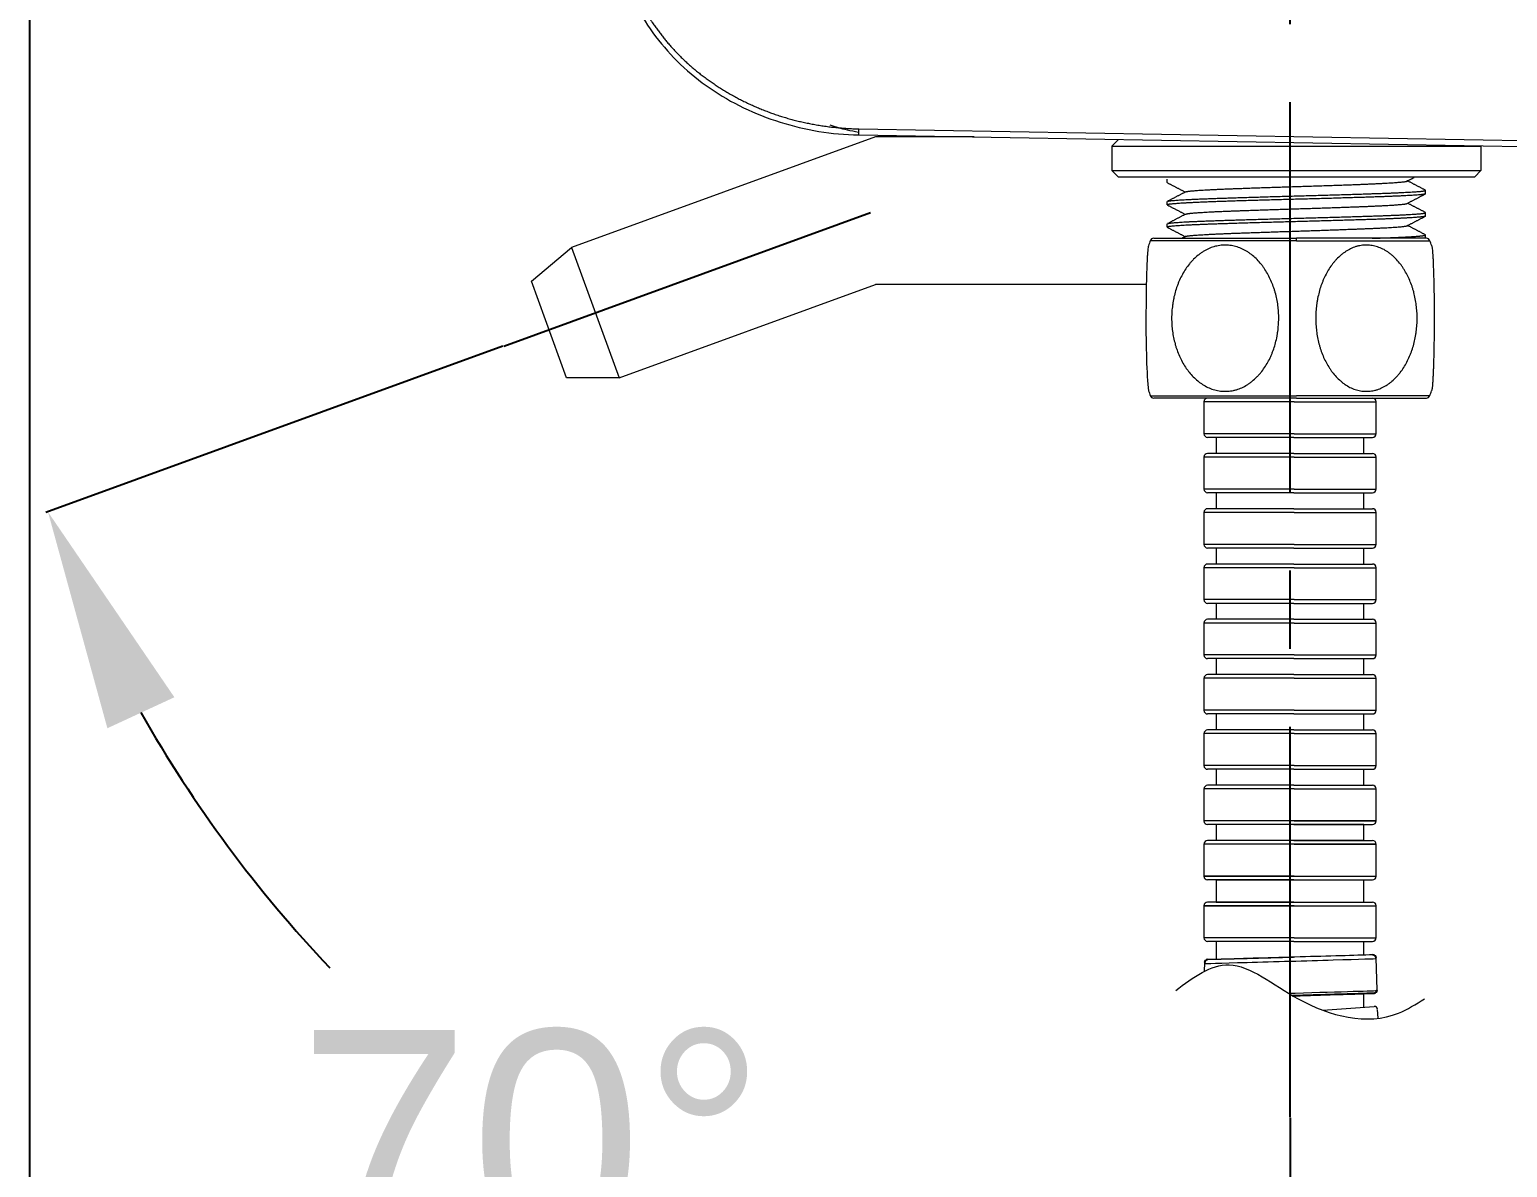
# Model space of a CAD drawing. Header units: millimetres. Extents: x 17284 to 19660, y -6011 to -2651.
# Drawn here: x 19037.4 to 19157.6, y -5006 to -4913.5 of the extents above; entities that cross this region are included whole.
import ezdxf

# ---------------------------------------------------------------- set-up
doc = ezdxf.new("R2010")
doc.units = ezdxf.units.MM
doc.linetypes.add('CENTERX2', pattern=[101.6, 63.5, -12.7, 12.7, -12.7])
doc.layers.add('CENTER', color=1, linetype='CENTERX2')
doc.layers.add('DIM', color=3, linetype='Continuous', lineweight=13)
doc.styles.get("Standard").update_dxf_attribs({"font": 'arial.ttf'})
doc.dimstyles.get("Standard").update_dxf_attribs({"dimtxt": 0.18, "dimasz": 0.18, "dimexe": 0.18, "dimexo": 0.0625, "dimgap": 0.09, "dimtad": 0, "dimtih": 1, "dimtoh": 1, "dimdec": 1, "dimdsep": 46, "dimtxsty": 'Standard', "dimcen": 0.09, "dimadec": 0, "dimazin": 0, "dimtfac": 1, "dimtdec": 1, "dimtofl": 0, "dimtmove": 0, "dimatfit": 3, "dimfxl": 1, "dimtolj": 1, "dimtzin": 0, "dimarcsym": 0})

# ---------------------------------------------------------------- blocks, each defined once
blk = doc.blocks.new('*U56')
at = {"layer": 'CENTER', "color": 0, "ltscale": 0.5, "transparency": 16777216}
blk.add_line((-18.85, -6.86), (14.69, 5.35), dxfattribs=at)
blk = doc.blocks.new('*D65')
at = {"layer": 'Defpoints', "color": 0, "transparency": 16777216}
for p in [(19139.88, -4897.3), (19109.47, -4927), (19075.93, -4939.21), (19061.69, -4989.7), (19139.88, -5001.93)]:
    blk.add_point(p, dxfattribs=at)
at = {"layer": 'DIM', "color": 0, "lineweight": -2, "transparency": 16777216}
for p, q in [((19075.87, -4939.23), (19038.7, -4952.76)), ((19139.88, -5002), (19139.88, -5023.6))]:
    blk.add_line(p, q, dxfattribs=at)
for start, end in [(209.6057, 223.4041), (248.6853, 260.3943)]:
    blk.add_arc((19139.88, -4915.93), 107.49, start, end, dxfattribs=at)
at = {"layer": 'DIM', "color": 0, "transparency": 16777216}
for points in [[(19043.7, -4970.3), (19049.15, -4967.78), (19038.87, -4952.7)], [(19122.2, -5018.93), (19121.69, -5024.91), (19139.88, -5023.42)]]:
    blk.add_solid(points, dxfattribs=at)
at = {"layer": 'DIM', "color": 0, "transparency": 16777216, "insert": (19078.23, -5003.98), "char_height": 18, "attachment_point": 5}
blk.add_mtext('\\A1;70°', dxfattribs=at)
blk = doc.blocks.new('*D67')
at = {"layer": 'Defpoints', "color": 0, "transparency": 16777216}
for p in [(19037.37, -4909.79), (19201.38, -4944.73), (19201.38, -5140.21)]:
    blk.add_point(p, dxfattribs=at)
at = {"layer": 'DIM', "color": 0, "lineweight": -2, "transparency": 16777216}
for p, q in [((19037.37, -4909.85), (19037.37, -5140.39)), ((19201.38, -4944.79), (19201.38, -5140.39)), ((19055.37, -5140.21), (19095.38, -5140.21)), ((19183.38, -5140.21), (19143.38, -5140.21))]:
    blk.add_line(p, q, dxfattribs=at)
at = {"layer": 'DIM', "color": 0, "transparency": 16777216}
for points in [[(19055.37, -5137.21), (19055.37, -5143.21), (19037.37, -5140.21)], [(19183.38, -5137.21), (19183.38, -5143.21), (19201.38, -5140.21)]]:
    blk.add_solid(points, dxfattribs=at)
at = {"layer": 'DIM', "color": 3, "transparency": 16777216, "insert": (19119.38, -5140.21), "char_height": 18, "attachment_point": 5}
blk.add_mtext('\\A1;164', dxfattribs=at)

msp = doc.modelspace()

# ---------------------------------------------------------------- linework, layer by layer
at = {"linetype": 'Continuous', "lineweight": 13, "extrusion": (-1, -2.22045e-16, 0)}
msp.add_line((19104.8, -4921.54), (19201.38, -4923.22), dxfattribs=at)
at = {"linetype": 'Continuous', "lineweight": 18, "extrusion": (-1, -2.22045e-16, 0)}
for p, q in [((19106.18, -4922.2), (19081.45, -4931.2)), ((19104.8, -4922.03), (19201.38, -4923.72)), ((19114.2, -4922.2), (19106.18, -4922.2)), ((19109.28, -4922.11), (19109.28, -4922.2)), ((19125.94, -4922.4), (19125.4, -4922.94)), ((19125.4, -4922.94), (19125.4, -4924.94)), ((19125.4, -4922.94), (19155.4, -4922.94)), ((19155.38, -4922.92), (19155.4, -4922.94)), ((19155.4, -4922.94), (19155.4, -4924.94)), ((19125.4, -4924.94), (19125.9, -4925.44)), ((19125.4, -4924.94), (19155.4, -4924.94)), ((19155.4, -4924.94), (19154.9, -4925.44)), ((19125.9, -4925.44), (19154.9, -4925.44)), ((19129.9, -4925.91), (19129.9, -4925.63)), ((19150.9, -4926.82), (19150.9, -4926.54)), ((19129.9, -4927.73), (19129.9, -4927.45)), ((19150.9, -4928.63), (19150.9, -4928.36)), ((19129.9, -4929.54), (19129.9, -4929.26)), ((19150.9, -4930.45), (19150.9, -4930.17)), ((19078.19, -4933.94), (19081.45, -4931.2)), ((19081.45, -4931.2), (19085.31, -4941.8)), ((19081.05, -4941.8), (19078.19, -4933.94)), ((19085.31, -4941.8), (19106.18, -4934.2)), ((19128.19, -4934.2), (19106.18, -4934.2)), ((19085.31, -4941.8), (19081.05, -4941.8))]:
    msp.add_line(p, q, dxfattribs=at)
at = {"linetype": 'Continuous', "lineweight": 13}
for p, q in [((19140.41, -4930.64), (19128.51, -4930.64)), ((19140.41, -4930.64), (19151.25, -4930.64)), ((19128.51, -4943.25), (19140.41, -4943.25)), ((19151.25, -4943.25), (19140.41, -4943.25)), ((19140.21, -4943.74), (19132.88, -4943.74)), ((19140.21, -4943.74), (19146.88, -4943.74)), ((19140.21, -4946.34), (19132.88, -4946.34)), ((19140.21, -4946.34), (19146.88, -4946.34)), ((19140.21, -4948.24), (19132.88, -4948.24)), ((19140.21, -4948.24), (19146.88, -4948.24)), ((19140.21, -4950.84), (19132.88, -4950.84)), ((19140.21, -4950.84), (19146.88, -4950.84)), ((19140.21, -4952.74), (19132.88, -4952.74)), ((19140.21, -4952.74), (19146.88, -4952.74)), ((19140.21, -4955.34), (19132.88, -4955.34)), ((19140.21, -4955.34), (19146.88, -4955.34)), ((19140.21, -4957.24), (19132.88, -4957.24)), ((19140.21, -4957.24), (19146.88, -4957.24)), ((19140.21, -4959.84), (19132.88, -4959.84)), ((19140.21, -4959.84), (19146.88, -4959.84)), ((19140.21, -4961.74), (19132.88, -4961.74)), ((19140.21, -4961.74), (19146.88, -4961.74)), ((19140.21, -4964.34), (19132.88, -4964.34)), ((19140.21, -4964.34), (19146.88, -4964.34)), ((19140.21, -4966.24), (19132.88, -4966.24)), ((19140.21, -4966.24), (19146.88, -4966.24)), ((19140.21, -4968.84), (19132.88, -4968.84)), ((19140.21, -4968.84), (19146.88, -4968.84)), ((19140.21, -4970.74), (19132.88, -4970.74)), ((19140.21, -4970.74), (19146.88, -4970.74)), ((19140.21, -4973.34), (19132.88, -4973.34)), ((19140.21, -4973.34), (19146.88, -4973.34)), ((19140.21, -4975.24), (19132.88, -4975.24)), ((19140.21, -4975.24), (19146.88, -4975.24)), ((19146.88, -4977.84), (19132.88, -4977.84)), ((19140.21, -4977.84), (19146.88, -4977.84)), ((19146.88, -4979.74), (19132.88, -4979.74)), ((19140.21, -4979.74), (19146.88, -4979.74)), ((19132.88, -4982.34), (19146.88, -4982.34)), ((19140.21, -4982.34), (19132.88, -4982.34)), ((19132.88, -4984.74), (19146.88, -4984.74)), ((19140.21, -4984.74), (19132.88, -4984.74)), ((19140.21, -4987.34), (19132.88, -4987.34)), ((19140.21, -4987.34), (19146.88, -4987.34))]:
    msp.add_line(p, q, dxfattribs=at)
at = {"linetype": 'Continuous', "lineweight": 18}
for p, q in [((19128.79, -4930.44), (19140.4, -4930.44)), ((19150.97, -4930.44), (19140.4, -4930.44)), ((19140.4, -4943.44), (19128.79, -4943.44)), ((19132.88, -4943.74), (19132.88, -4946.34)), ((19140.4, -4943.44), (19150.97, -4943.44)), ((19146.88, -4946.34), (19146.88, -4943.74)), ((19140.2, -4946.64), (19133.18, -4946.64)), ((19133.88, -4946.64), (19133.88, -4947.94)), ((19140.2, -4946.64), (19146.58, -4946.64)), ((19145.88, -4947.94), (19145.88, -4946.64)), ((19140.2, -4947.94), (19133.18, -4947.94)), ((19140.2, -4947.94), (19146.58, -4947.94)), ((19132.88, -4948.24), (19132.88, -4950.84)), ((19146.88, -4950.84), (19146.88, -4948.24)), ((19140.2, -4951.14), (19133.18, -4951.14)), ((19133.88, -4951.14), (19133.88, -4952.44)), ((19140.2, -4951.14), (19146.58, -4951.14)), ((19145.88, -4952.44), (19145.88, -4951.14)), ((19132.88, -4952.74), (19132.88, -4955.34)), ((19140.2, -4952.44), (19133.18, -4952.44)), ((19140.2, -4952.44), (19146.58, -4952.44)), ((19146.88, -4955.34), (19146.88, -4952.74)), ((19140.2, -4955.64), (19133.18, -4955.64)), ((19133.88, -4955.64), (19133.88, -4956.94)), ((19140.2, -4955.64), (19146.58, -4955.64)), ((19145.88, -4956.94), (19145.88, -4955.64)), ((19132.88, -4957.24), (19132.88, -4959.84)), ((19140.2, -4956.94), (19133.18, -4956.94)), ((19140.2, -4956.94), (19146.58, -4956.94)), ((19146.88, -4959.84), (19146.88, -4957.24)), ((19140.2, -4960.14), (19133.18, -4960.14)), ((19133.88, -4960.14), (19133.88, -4961.44)), ((19140.2, -4960.14), (19146.58, -4960.14)), ((19145.88, -4961.44), (19145.88, -4960.14)), ((19132.88, -4961.74), (19132.88, -4964.34)), ((19140.2, -4961.44), (19133.18, -4961.44)), ((19140.2, -4961.44), (19146.58, -4961.44)), ((19146.88, -4964.34), (19146.88, -4961.74)), ((19140.2, -4964.64), (19133.18, -4964.64)), ((19133.88, -4964.64), (19133.88, -4965.94)), ((19140.2, -4964.64), (19146.58, -4964.64)), ((19145.88, -4965.94), (19145.88, -4964.64)), ((19140.2, -4965.94), (19133.18, -4965.94)), ((19140.2, -4965.94), (19146.58, -4965.94)), ((19132.88, -4966.24), (19132.88, -4968.84)), ((19146.88, -4968.84), (19146.88, -4966.24)), ((19140.2, -4969.14), (19133.18, -4969.14)), ((19133.88, -4969.14), (19133.88, -4970.44)), ((19140.2, -4969.14), (19146.58, -4969.14)), ((19145.88, -4970.44), (19145.88, -4969.14)), ((19132.88, -4970.74), (19132.88, -4973.34)), ((19140.2, -4970.44), (19133.18, -4970.44)), ((19140.2, -4970.44), (19146.58, -4970.44)), ((19146.88, -4973.34), (19146.88, -4970.74)), ((19140.2, -4973.64), (19133.18, -4973.64)), ((19133.88, -4973.64), (19133.88, -4974.94)), ((19140.2, -4973.64), (19146.58, -4973.64)), ((19145.88, -4974.94), (19145.88, -4973.64)), ((19132.88, -4975.24), (19132.88, -4977.84)), ((19140.2, -4974.94), (19133.18, -4974.94)), ((19140.2, -4974.94), (19146.58, -4974.94)), ((19146.88, -4977.84), (19146.88, -4975.24)), ((19145.88, -4978.14), (19133.18, -4978.14)), ((19133.88, -4978.14), (19133.88, -4979.44)), ((19140.2, -4978.14), (19146.58, -4978.14)), ((19145.88, -4979.44), (19145.88, -4978.14)), ((19145.88, -4979.44), (19133.18, -4979.44)), ((19140.2, -4979.44), (19146.58, -4979.44)), ((19132.88, -4979.74), (19132.88, -4982.34)), ((19146.88, -4982.34), (19146.88, -4979.74)), ((19140.2, -4982.64), (19133.18, -4982.64)), ((19133.88, -4982.64), (19133.88, -4984.44)), ((19133.88, -4982.64), (19146.58, -4982.64)), ((19145.88, -4984.44), (19145.88, -4982.64)), ((19132.88, -4984.74), (19132.88, -4987.34)), ((19140.2, -4984.44), (19133.18, -4984.44)), ((19133.88, -4984.44), (19146.58, -4984.44)), ((19146.88, -4987.34), (19146.88, -4984.74)), ((19140.2, -4987.64), (19133.18, -4987.64)), ((19133.88, -4987.64), (19133.88, -4989.11)), ((19140.2, -4987.64), (19146.58, -4987.64)), ((19145.88, -4988.76), (19145.88, -4987.64)), ((19146.96, -4991.59), (19146.88, -4989)), ((19132.92, -4989.36), (19132.91, -4990.09)), ((19145.88, -4992.99), (19145.88, -4991.88)), ((19142.55, -4993.24), (19146.73, -4992.93)), ((19147.04, -4993.9), (19147, -4993.17))]:
    msp.add_line(p, q, dxfattribs=at)
for centre, radius, start, end in [((19145.59, -4936.94), 18.2, 159.7396, 161.156), ((19128.79, -4930.74), 0.3, 90, 159.7396), ((19150.97, -4930.74), 0.3, 20.2604, 90), ((19134.18, -4936.94), 18.2, 18.8269, 20.2604), ((19145.59, -4936.94), 18.2, 198.9583, 200.2604), ((19128.79, -4943.14), 0.3, 200.2604, 270), ((19150.97, -4943.14), 0.3, 270, 339.7396), ((19134.18, -4936.94), 18.2, 339.7396, 341.0296), ((19133.18, -4943.74), 0.3, 90, 180), ((19146.58, -4943.74), 0.3, 0, 90), ((19133.18, -4946.34), 0.3, 180, 270), ((19146.58, -4946.34), 0.3, 270, 0), ((19133.18, -4948.24), 0.3, 90, 180), ((19146.58, -4948.24), 0.3, 0, 90), ((19133.18, -4950.84), 0.3, 180, 270), ((19146.58, -4950.84), 0.3, 270, 0), ((19133.18, -4952.74), 0.3, 90, 180), ((19146.58, -4952.74), 0.3, 0, 90), ((19133.18, -4955.34), 0.3, 180, 270), ((19146.58, -4955.34), 0.3, 270, 0), ((19133.18, -4957.24), 0.3, 90, 180), ((19146.58, -4957.24), 0.3, 0, 90), ((19133.18, -4959.84), 0.3, 180, 270), ((19146.58, -4959.84), 0.3, 270, 0), ((19133.18, -4961.74), 0.3, 90, 180), ((19146.58, -4961.74), 0.3, 0, 90), ((19133.18, -4964.34), 0.3, 180, 270), ((19146.58, -4964.34), 0.3, 270, 0), ((19133.18, -4966.24), 0.3, 90, 180), ((19146.58, -4966.24), 0.3, 0, 90), ((19133.18, -4968.84), 0.3, 180, 270), ((19146.58, -4968.84), 0.3, 270, 0), ((19133.18, -4970.74), 0.3, 90, 180), ((19146.58, -4970.74), 0.3, 0, 90), ((19133.18, -4973.34), 0.3, 180, 270), ((19146.58, -4973.34), 0.3, 270, 0), ((19133.18, -4975.24), 0.3, 90, 180), ((19146.58, -4975.24), 0.3, 0, 90), ((19133.18, -4977.84), 0.3, 180, 270), ((19146.58, -4977.84), 0.3, 270, 0), ((19133.18, -4979.74), 0.3, 90, 180), ((19146.58, -4979.74), 0.3, 0, 90), ((19133.18, -4982.34), 0.3, 180, 270), ((19146.58, -4982.34), 0.3, 270, 0), ((19133.18, -4984.74), 0.3, 90, 180), ((19146.58, -4984.74), 0.3, 0, 90), ((19133.18, -4987.34), 0.3, 180, 270), ((19146.58, -4987.34), 0.3, 270, 0), ((19146.75, -4993.18), 0.25, 3.3115, 94.2791)]:
    msp.add_arc(centre, radius, start, end, dxfattribs=at)
at = {"linetype": 'Continuous'}
for centre, radius, start, end in [((19146.61, -4989.01), 0.271, 3.4529, 87.368), ((19133.17, -4989.37), 0.25, 90.4454, 178.7571), ((19146.71, -4991.6), 0.25, 271.9337, 1.6514)]:
    msp.add_arc(centre, radius, start, end, dxfattribs=at)
at = {"linetype": 'Continuous', "lineweight": 13}
msp.add_ellipse((19140.4, -4930.74), major_axis=(0, -0.3), ratio=0.046898, start_param=1.924408, end_param=3.141593, dxfattribs=at)
at = {"linetype": 'Continuous', "lineweight": 18}
for centre, major_axis, ratio, start_param, end_param in [((19139.89, -4989.24), (7, 0.2), 0.001353, 3.141589, 6.283185), ((19139.88, -4988.94), (8.67, 0.25), 0.001045, 0.679481, 2.274047), ((19139.96, -4991.84), (7, 0.2), 0.001353, 4.683082, 4.759285), ((19139.96, -4991.84), (7, 0.2), 0.001353, 4.759285, 6.283182)]:
    msp.add_ellipse(centre, major_axis=major_axis, ratio=ratio, start_param=start_param, end_param=end_param, dxfattribs=at)
for points, degree, knots in [([(19085.56, -4908.79), (19085.85, -4909.72), (19086.23, -4910.63), (19087.14, -4912.38), (19087.68, -4913.22), (19088.89, -4914.82), (19089.57, -4915.58), (19091.05, -4917), (19091.86, -4917.65), (19093.57, -4918.83), (19094.49, -4919.36), (19096.4, -4920.28), (19097.39, -4920.67), (19099.44, -4921.32), (19101.54, -4921.82), (19103.71, -4922.02), (19104.8, -4922.03)], 3, [0, 0, 0, 0, 0.125, 0.125, 0.25, 0.25, 0.375, 0.375, 0.5, 0.5, 0.625, 0.625, 0.75, 0.75, 0.875, 1, 1, 1, 1]), ([(19085.97, -4908.66), (19086.34, -4909.88), (19086.94, -4911.07), (19087.25, -4911.67), (19087.99, -4912.87), (19088.42, -4913.45), (19089.3, -4914.66), (19090.34, -4915.69), (19091.39, -4916.73), (19092.65, -4917.62), (19093.93, -4918.52), (19095.36, -4919.25), (19096.81, -4919.97), (19098.34, -4920.47), (19101.41, -4921.46), (19104.8, -4921.54)], 2, [0, 0, 0, 0.125, 0.125, 0.1875, 0.25, 0.25, 0.375, 0.375, 0.5, 0.5, 0.625, 0.625, 0.75, 0.75, 1, 1, 1]), ([(19102.45, -4921.22), (19102.9, -4921.37), (19103.37, -4921.5), (19104.16, -4921.68), (19104.47, -4921.75), (19104.78, -4921.8)], 3, [0, 0, 0, 0, 0.618448, 0.618448, 1, 1, 1, 1]), ([(19128.37, -4931.03), (19128.37, -4931.04), (19128.36, -4931.05), (19128.36, -4931.08), (19128.35, -4931.08), (19128.35, -4931.1), (19128.35, -4931.12), (19128.34, -4931.17), (19128.33, -4931.23), (19128.31, -4931.36), (19128.31, -4931.44), (19128.3, -4931.55), (19128.3, -4931.57), (19128.29, -4931.62), (19128.29, -4931.69), (19128.28, -4931.76), (19128.27, -4931.92), (19128.26, -4932.03), (19128.26, -4932.21), (19128.25, -4932.27), (19128.25, -4932.36), (19128.25, -4932.39), (19128.24, -4932.46), (19128.24, -4932.49), (19128.23, -4932.66), (19128.23, -4932.79), (19128.22, -4933.08), (19128.21, -4933.22), (19128.21, -4933.53), (19128.2, -4933.68), (19128.2, -4933.92), (19128.19, -4934), (19128.19, -4934.17), (19128.19, -4934.25), (19128.18, -4934.5), (19128.18, -4934.66), (19128.18, -4935), (19128.17, -4935.17), (19128.17, -4935.43), (19128.17, -4935.52), (19128.17, -4935.7), (19128.17, -4935.79), (19128.17, -4936.05), (19128.16, -4936.41), (19128.16, -4936.76), (19128.16, -4936.94), (19128.16, -4939.19), (19128.21, -4941.52), (19128.37, -4942.86)], 3, [0.5335373, 0.5335373, 0.5335373, 0.5335373, 0.546875, 0.546875, 0.5546875, 0.5546875, 0.5625, 0.5625, 0.59375, 0.59375, 0.625, 0.625, 0.6328125, 0.6328125, 0.640625, 0.65625, 0.65625, 0.6875, 0.6875, 0.703125, 0.703125, 0.7109375, 0.7109375, 0.71875, 0.71875, 0.75, 0.75, 0.78125, 0.78125, 0.8125, 0.8125, 0.828125, 0.828125, 0.84375, 0.84375, 0.875, 0.875, 0.90625, 0.90625, 0.921875, 0.921875, 0.9375, 0.9375, 0.96875, 1, 1, 1, 1.3911094, 1.3911094, 1.3911094, 1.3911094]), ([(19138.96, -4936.96), (19138.96, -4936.78), (19138.95, -4936.43), (19138.9, -4935.9), (19138.84, -4935.55), (19138.77, -4935.21), (19138.73, -4935.04), (19138.67, -4934.82), (19138.66, -4934.78), (19138.63, -4934.7), (19138.62, -4934.65), (19138.58, -4934.53), (19138.55, -4934.44), (19138.46, -4934.2), (19138.4, -4934.04), (19138.26, -4933.72), (19138.18, -4933.57), (19138.02, -4933.27), (19137.93, -4933.12), (19137.79, -4932.9), (19137.74, -4932.83), (19137.67, -4932.73), (19137.64, -4932.7), (19137.59, -4932.63), (19137.56, -4932.59), (19137.43, -4932.43), (19137.32, -4932.3), (19137.09, -4932.06), (19136.97, -4931.95), (19136.77, -4931.79), (19136.71, -4931.74), (19136.61, -4931.67), (19136.58, -4931.65), (19136.51, -4931.6), (19136.47, -4931.58), (19136.3, -4931.46), (19136.16, -4931.39), (19135.87, -4931.25), (19135.72, -4931.19), (19135.49, -4931.12), (19135.42, -4931.1), (19135.26, -4931.06), (19135.19, -4931.05), (19134.95, -4931.01), (19134.79, -4930.99), (19134.47, -4930.99), (19134.32, -4931), (19134.08, -4931.04), (19134, -4931.05), (19133.89, -4931.08), (19133.85, -4931.08), (19133.77, -4931.1), (19133.73, -4931.12), (19133.54, -4931.17), (19133.39, -4931.23), (19133.1, -4931.36), (19132.95, -4931.44), (19132.78, -4931.55), (19132.74, -4931.57), (19132.67, -4931.62), (19132.57, -4931.69), (19132.47, -4931.76), (19132.28, -4931.92), (19132.16, -4932.03), (19131.98, -4932.21), (19131.92, -4932.27), (19131.84, -4932.36), (19131.81, -4932.39), (19131.75, -4932.46), (19131.73, -4932.49), (19131.59, -4932.66), (19131.49, -4932.79), (19131.3, -4933.08), (19131.21, -4933.22), (19131.05, -4933.53), (19130.97, -4933.68), (19130.86, -4933.92), (19130.83, -4934), (19130.76, -4934.17), (19130.73, -4934.25), (19130.64, -4934.5), (19130.59, -4934.66), (19130.49, -4935), (19130.45, -4935.17), (19130.4, -4935.43), (19130.38, -4935.52), (19130.35, -4935.7), (19130.34, -4935.79), (19130.3, -4936.05), (19130.26, -4936.41), (19130.25, -4936.76), (19130.25, -4936.94)], 3, [0, 0, 0, 0, 0.03125, 0.0625, 0.09375, 0.09375, 0.125, 0.125, 0.132812, 0.132812, 0.140625, 0.140625, 0.15625, 0.15625, 0.1875, 0.1875, 0.21875, 0.21875, 0.25, 0.25, 0.265625, 0.265625, 0.273437, 0.273437, 0.28125, 0.28125, 0.3125, 0.3125, 0.34375, 0.34375, 0.359375, 0.359375, 0.367187, 0.367187, 0.375, 0.375, 0.40625, 0.40625, 0.4375, 0.4375, 0.453125, 0.453125, 0.46875, 0.46875, 0.5, 0.5, 0.53125, 0.53125, 0.546875, 0.546875, 0.554687, 0.554687, 0.5625, 0.5625, 0.59375, 0.59375, 0.625, 0.625, 0.632812, 0.632812, 0.640625, 0.65625, 0.65625, 0.6875, 0.6875, 0.703125, 0.703125, 0.710937, 0.710937, 0.71875, 0.71875, 0.75, 0.75, 0.78125, 0.78125, 0.8125, 0.8125, 0.828125, 0.828125, 0.84375, 0.84375, 0.875, 0.875, 0.90625, 0.90625, 0.921875, 0.921875, 0.9375, 0.9375, 0.96875, 1, 1, 1, 1]), ([(19150.22, -4936.94), (19150.22, -4936.76), (19150.2, -4936.41), (19150.15, -4935.88), (19150.1, -4935.54), (19150.03, -4935.19), (19149.99, -4935.02), (19149.94, -4934.81), (19149.93, -4934.77), (19149.9, -4934.68), (19149.89, -4934.64), (19149.85, -4934.51), (19149.83, -4934.43), (19149.74, -4934.18), (19149.68, -4934.02), (19149.55, -4933.71), (19149.48, -4933.56), (19149.32, -4933.26), (19149.24, -4933.11), (19149.11, -4932.9), (19149.06, -4932.83), (19148.99, -4932.72), (19148.97, -4932.69), (19148.92, -4932.62), (19148.89, -4932.59), (19148.77, -4932.42), (19148.66, -4932.3), (19148.44, -4932.06), (19148.32, -4931.95), (19148.14, -4931.79), (19148.08, -4931.74), (19147.99, -4931.67), (19147.96, -4931.64), (19147.89, -4931.6), (19147.86, -4931.57), (19147.7, -4931.46), (19147.56, -4931.38), (19147.29, -4931.25), (19147.15, -4931.19), (19146.86, -4931.09), (19146.72, -4931.06), (19146.42, -4931.01), (19146.27, -4930.99), (19145.97, -4930.99), (19145.82, -4931), (19145.6, -4931.04), (19145.52, -4931.05), (19145.41, -4931.07), (19145.38, -4931.08), (19145.3, -4931.1), (19145.27, -4931.11), (19145.08, -4931.17), (19144.94, -4931.23), (19144.67, -4931.36), (19144.53, -4931.44), (19144.37, -4931.55), (19144.33, -4931.57), (19144.27, -4931.61), (19144.17, -4931.68), (19144.08, -4931.76), (19143.9, -4931.91), (19143.78, -4932.02), (19143.61, -4932.2), (19143.56, -4932.26), (19143.48, -4932.36), (19143.45, -4932.39), (19143.4, -4932.45), (19143.37, -4932.48), (19143.24, -4932.65), (19143.15, -4932.79), (19142.97, -4933.07), (19142.88, -4933.22), (19142.73, -4933.52), (19142.65, -4933.67), (19142.57, -4933.87), (19142.55, -4933.91), (19142.52, -4933.99), (19142.47, -4934.11), (19142.42, -4934.24), (19142.34, -4934.48), (19142.29, -4934.65), (19142.2, -4934.99), (19142.16, -4935.16), (19142.11, -4935.42), (19142.09, -4935.5), (19142.06, -4935.68), (19142.05, -4935.77), (19142.02, -4936.03), (19141.98, -4936.39), (19141.97, -4936.74), (19141.97, -4936.92)], 3, [0, 0, 0, 0, 0.03125, 0.0625, 0.09375, 0.09375, 0.125, 0.125, 0.132812, 0.132812, 0.140625, 0.140625, 0.15625, 0.15625, 0.1875, 0.1875, 0.21875, 0.21875, 0.25, 0.25, 0.265625, 0.265625, 0.273437, 0.273437, 0.28125, 0.28125, 0.3125, 0.3125, 0.34375, 0.34375, 0.359375, 0.359375, 0.367187, 0.367187, 0.375, 0.375, 0.40625, 0.40625, 0.4375, 0.4375, 0.46875, 0.46875, 0.5, 0.5, 0.53125, 0.53125, 0.546875, 0.546875, 0.554687, 0.554687, 0.5625, 0.5625, 0.59375, 0.59375, 0.625, 0.625, 0.632812, 0.632812, 0.640625, 0.65625, 0.65625, 0.6875, 0.6875, 0.703125, 0.703125, 0.710937, 0.710937, 0.71875, 0.71875, 0.75, 0.75, 0.78125, 0.78125, 0.8125, 0.8125, 0.820312, 0.820312, 0.828125, 0.84375, 0.84375, 0.875, 0.875, 0.90625, 0.90625, 0.921875, 0.921875, 0.9375, 0.9375, 0.96875, 1, 1, 1, 1]), ([(19151.39, -4931.03), (19151.4, -4931.04), (19151.4, -4931.05), (19151.41, -4931.08), (19151.41, -4931.08), (19151.41, -4931.1), (19151.41, -4931.12), (19151.42, -4931.17), (19151.43, -4931.23), (19151.45, -4931.36), (19151.46, -4931.44), (19151.47, -4931.55), (19151.47, -4931.57), (19151.47, -4931.62), (19151.48, -4931.69), (19151.48, -4931.76), (19151.49, -4931.92), (19151.5, -4932.03), (19151.51, -4932.21), (19151.51, -4932.27), (19151.51, -4932.36), (19151.52, -4932.39), (19151.52, -4932.46), (19151.52, -4932.49), (19151.53, -4932.66), (19151.53, -4932.79), (19151.54, -4933.08), (19151.55, -4933.22), (19151.56, -4933.53), (19151.56, -4933.68), (19151.57, -4933.92), (19151.57, -4934), (19151.57, -4934.17), (19151.57, -4934.25), (19151.58, -4934.5), (19151.58, -4934.66), (19151.59, -4935), (19151.59, -4935.17), (19151.59, -4935.43), (19151.59, -4935.52), (19151.59, -4935.7), (19151.59, -4935.79), (19151.6, -4936.05), (19151.6, -4936.41), (19151.6, -4936.76), (19151.6, -4936.94)], 3, [0, 0, 0, 0, 0.028052, 0.028052, 0.04481, 0.04481, 0.061568, 0.061568, 0.128599, 0.128599, 0.19563, 0.19563, 0.212387, 0.212387, 0.229145, 0.26266, 0.26266, 0.329691, 0.329691, 0.363207, 0.363207, 0.379964, 0.379964, 0.396722, 0.396722, 0.463753, 0.463753, 0.530784, 0.530784, 0.597815, 0.597815, 0.63133, 0.63133, 0.664846, 0.664846, 0.731877, 0.731877, 0.798907, 0.798907, 0.832423, 0.832423, 0.865938, 0.865938, 0.932969, 1, 1, 1, 1]), ([(19130.25, -4936.94), (19130.25, -4937.12), (19130.26, -4937.48), (19130.32, -4938), (19130.37, -4938.35), (19130.44, -4938.69), (19130.49, -4938.86), (19130.54, -4939.08), (19130.56, -4939.12), (19130.58, -4939.2), (19130.59, -4939.25), (19130.63, -4939.37), (19130.66, -4939.45), (19130.75, -4939.7), (19130.82, -4939.86), (19130.96, -4940.18), (19131.03, -4940.33), (19131.19, -4940.63), (19131.28, -4940.78), (19131.42, -4940.99), (19131.47, -4941.06), (19131.55, -4941.16), (19131.57, -4941.2), (19131.62, -4941.27), (19131.65, -4941.3), (19131.78, -4941.46), (19131.89, -4941.59), (19132.13, -4941.83), (19132.25, -4941.94), (19132.44, -4942.1), (19132.5, -4942.15), (19132.6, -4942.22), (19132.64, -4942.24), (19132.71, -4942.29), (19132.74, -4942.31), (19132.91, -4942.42), (19133.05, -4942.5), (19133.34, -4942.64), (19133.49, -4942.7), (19133.79, -4942.79), (19133.95, -4942.83), (19134.26, -4942.88), (19134.42, -4942.89), (19134.73, -4942.89), (19134.89, -4942.88), (19135.13, -4942.85), (19135.2, -4942.84), (19135.32, -4942.81), (19135.36, -4942.8), (19135.44, -4942.78), (19135.48, -4942.77), (19135.67, -4942.71), (19135.82, -4942.66), (19136.11, -4942.53), (19136.25, -4942.45), (19136.43, -4942.34), (19136.46, -4942.32), (19136.53, -4942.27), (19136.63, -4942.2), (19136.73, -4942.13), (19136.92, -4941.97), (19137.05, -4941.86), (19137.22, -4941.68), (19137.28, -4941.62), (19137.37, -4941.53), (19137.39, -4941.5), (19137.45, -4941.43), (19137.48, -4941.4), (19137.61, -4941.24), (19137.71, -4941.1), (19137.9, -4940.82), (19137.99, -4940.67), (19138.16, -4940.37), (19138.24, -4940.21), (19138.33, -4940.01), (19138.34, -4939.97), (19138.38, -4939.89), (19138.43, -4939.77), (19138.48, -4939.65), (19138.57, -4939.4), (19138.62, -4939.24), (19138.71, -4938.9), (19138.76, -4938.73), (19138.81, -4938.47), (19138.83, -4938.38), (19138.86, -4938.21), (19138.87, -4938.12), (19138.91, -4937.85), (19138.94, -4937.5), (19138.96, -4937.14), (19138.96, -4936.96)], 3, [0, 0, 0, 0, 0.03125, 0.0625, 0.09375, 0.09375, 0.125, 0.125, 0.132812, 0.132812, 0.140625, 0.140625, 0.15625, 0.15625, 0.1875, 0.1875, 0.21875, 0.21875, 0.25, 0.25, 0.265625, 0.265625, 0.273437, 0.273437, 0.28125, 0.28125, 0.3125, 0.3125, 0.34375, 0.34375, 0.359375, 0.359375, 0.367187, 0.367187, 0.375, 0.375, 0.40625, 0.40625, 0.4375, 0.4375, 0.46875, 0.46875, 0.5, 0.5, 0.53125, 0.53125, 0.546875, 0.546875, 0.554687, 0.554687, 0.5625, 0.5625, 0.59375, 0.59375, 0.625, 0.625, 0.632812, 0.632812, 0.640625, 0.65625, 0.65625, 0.6875, 0.6875, 0.703125, 0.703125, 0.710937, 0.710937, 0.71875, 0.71875, 0.75, 0.75, 0.78125, 0.78125, 0.8125, 0.8125, 0.820312, 0.820312, 0.828125, 0.84375, 0.84375, 0.875, 0.875, 0.90625, 0.90625, 0.921875, 0.921875, 0.9375, 0.9375, 0.96875, 1, 1, 1, 1]), ([(19141.97, -4936.92), (19141.97, -4937.1), (19141.98, -4937.46), (19142.03, -4937.99), (19142.08, -4938.33), (19142.15, -4938.68), (19142.19, -4938.85), (19142.24, -4939.06), (19142.25, -4939.1), (19142.28, -4939.19), (19142.29, -4939.23), (19142.33, -4939.36), (19142.35, -4939.44), (19142.44, -4939.69), (19142.5, -4939.85), (19142.63, -4940.17), (19142.7, -4940.32), (19142.86, -4940.62), (19142.94, -4940.77), (19143.07, -4940.98), (19143.12, -4941.05), (19143.19, -4941.16), (19143.21, -4941.19), (19143.26, -4941.26), (19143.29, -4941.29), (19143.41, -4941.46), (19143.52, -4941.58), (19143.74, -4941.82), (19143.86, -4941.94), (19144.04, -4942.09), (19144.1, -4942.14), (19144.19, -4942.22), (19144.22, -4942.24), (19144.29, -4942.29), (19144.32, -4942.31), (19144.49, -4942.42), (19144.62, -4942.5), (19144.89, -4942.64), (19145.03, -4942.7), (19145.25, -4942.77), (19145.32, -4942.79), (19145.47, -4942.83), (19145.54, -4942.84), (19145.77, -4942.88), (19145.92, -4942.89), (19146.22, -4942.89), (19146.36, -4942.88), (19146.59, -4942.85), (19146.66, -4942.84), (19146.77, -4942.81), (19146.81, -4942.8), (19146.88, -4942.78), (19146.92, -4942.77), (19147.1, -4942.71), (19147.24, -4942.66), (19147.52, -4942.52), (19147.66, -4942.45), (19147.82, -4942.34), (19147.85, -4942.32), (19147.92, -4942.27), (19148.02, -4942.2), (19148.11, -4942.12), (19148.29, -4941.97), (19148.41, -4941.86), (19148.58, -4941.68), (19148.63, -4941.62), (19148.71, -4941.52), (19148.74, -4941.49), (19148.79, -4941.43), (19148.82, -4941.4), (19148.94, -4941.23), (19149.04, -4941.09), (19149.22, -4940.81), (19149.31, -4940.66), (19149.46, -4940.36), (19149.54, -4940.2), (19149.64, -4939.96), (19149.67, -4939.88), (19149.73, -4939.72), (19149.76, -4939.64), (19149.85, -4939.39), (19149.9, -4939.22), (19149.99, -4938.88), (19150.03, -4938.71), (19150.08, -4938.45), (19150.09, -4938.37), (19150.12, -4938.19), (19150.14, -4938.1), (19150.17, -4937.84), (19150.2, -4937.48), (19150.22, -4937.12), (19150.22, -4936.94)], 3, [0, 0, 0, 0, 0.03125, 0.0625, 0.09375, 0.09375, 0.125, 0.125, 0.132812, 0.132812, 0.140625, 0.140625, 0.15625, 0.15625, 0.1875, 0.1875, 0.21875, 0.21875, 0.25, 0.25, 0.265625, 0.265625, 0.273438, 0.273438, 0.28125, 0.28125, 0.3125, 0.3125, 0.34375, 0.34375, 0.359375, 0.359375, 0.367188, 0.367188, 0.375, 0.375, 0.40625, 0.40625, 0.4375, 0.4375, 0.453125, 0.453125, 0.46875, 0.46875, 0.5, 0.5, 0.53125, 0.53125, 0.546875, 0.546875, 0.554688, 0.554688, 0.5625, 0.5625, 0.59375, 0.59375, 0.625, 0.625, 0.632812, 0.632812, 0.640625, 0.65625, 0.65625, 0.6875, 0.6875, 0.703125, 0.703125, 0.710937, 0.710937, 0.71875, 0.71875, 0.75, 0.75, 0.78125, 0.78125, 0.8125, 0.8125, 0.828125, 0.828125, 0.84375, 0.84375, 0.875, 0.875, 0.90625, 0.90625, 0.921875, 0.921875, 0.9375, 0.9375, 0.96875, 1, 1, 1, 1]), ([(19151.6, -4936.94), (19151.6, -4937.12), (19151.6, -4937.48), (19151.59, -4938), (19151.59, -4938.35), (19151.59, -4938.69), (19151.59, -4938.86), (19151.58, -4939.08), (19151.58, -4939.12), (19151.58, -4939.2), (19151.58, -4939.25), (19151.58, -4939.37), (19151.58, -4939.45), (19151.57, -4939.7), (19151.57, -4939.86), (19151.56, -4940.18), (19151.56, -4940.33), (19151.55, -4940.63), (19151.54, -4940.78), (19151.54, -4940.99), (19151.53, -4941.06), (19151.53, -4941.16), (19151.53, -4941.2), (19151.53, -4941.27), (19151.52, -4941.3), (19151.52, -4941.46), (19151.51, -4941.59), (19151.5, -4941.83), (19151.49, -4941.94), (19151.48, -4942.1), (19151.48, -4942.15), (19151.47, -4942.22), (19151.47, -4942.24), (19151.47, -4942.29), (19151.47, -4942.31), (19151.46, -4942.42), (19151.45, -4942.5), (19151.44, -4942.64), (19151.43, -4942.7), (19151.41, -4942.79), (19151.4, -4942.83), (19151.39, -4942.86), (19151.39, -4942.86), (19151.39, -4942.86)], 3, [0, 0, 0, 0, 0.066344, 0.132688, 0.199031, 0.199031, 0.265375, 0.265375, 0.281961, 0.281961, 0.298547, 0.298547, 0.331719, 0.331719, 0.398063, 0.398063, 0.464406, 0.464406, 0.53075, 0.53075, 0.563922, 0.563922, 0.580508, 0.580508, 0.597094, 0.597094, 0.663438, 0.663438, 0.729782, 0.729782, 0.762954, 0.762954, 0.779539, 0.779539, 0.796125, 0.796125, 0.862469, 0.862469, 0.928813, 0.928813, 0.995157, 0.995157, 1, 1, 1, 1]), ([(19130.58, -4991.64), (19132.01, -4990.57), (19135.12, -4988.26), (19140.7, -4993.11), (19146.97, -4994.73), (19150.12, -4992.75), (19150.81, -4992.32)], 3, [1.180881, 1.180881, 1.180881, 1.180881, 4.020586, 7.346143, 11.488698, 12.657431, 12.657431, 12.657431, 12.657431])]:
    msp.add_open_spline(points, degree=degree, knots=knots, dxfattribs=at)
at = {"linetype": 'Continuous', "lineweight": 13}
msp.add_open_spline([(19104.8, -4921.54), (19104.8, -4921.57), (19104.79, -4921.6), (19104.79, -4921.67), (19104.79, -4921.7), (19104.79, -4921.76), (19104.79, -4921.79), (19104.79, -4921.84), (19104.79, -4921.87), (19104.79, -4921.91), (19104.79, -4921.93), (19104.79, -4921.97), (19104.79, -4921.98), (19104.79, -4922.01), (19104.79, -4922.02), (19104.79, -4922.03), (19104.8, -4922.03), (19104.8, -4922.03)], degree=3, knots=[0, 0, 0, 0, 0.125, 0.125, 0.25, 0.25, 0.375, 0.375, 0.5, 0.5, 0.625, 0.625, 0.75, 0.75, 0.875, 0.875, 1, 1, 1, 1], dxfattribs=at)
at = {"linetype": 'Continuous', "lineweight": 18}
for points, weights, degree in [([(19129.9, -4925.91), (19129.9, -4925.92), (19129.91, -4925.93)], [0.975528787692, 0.975510466911, 0.976125994929], 2), ([(19150.9, -4926.54), (19150.9, -4926.53), (19150.89, -4926.53)], [0.975529842315, 0.975495508979, 0.976205274994], 2), ([(19129.9, -4927.73), (19129.9, -4927.73), (19129.91, -4927.74)], [0.975528787692, 0.975510413919, 0.976129561031], 2), ([(19150.9, -4928.36), (19150.9, -4928.35), (19150.88, -4928.34)], [0.975529842315, 0.975494985419, 0.976227094939], 2), ([(19129.9, -4929.54), (19129.9, -4929.55), (19129.92, -4929.56)], [0.975528787692, 0.975508866212, 0.97623839168], 2), ([(19150.9, -4930.17), (19150.9, -4930.16), (19150.89, -4930.16)], [0.975529842315, 0.975498892615, 0.976072603715], 2), ([(19140.16, -4988.94), (19137.37, -4989.02), (19134.46, -4989.11), (19133.17, -4989.12)], [1, 0.68238529794, 0.516089244327, 0.501111839161], 3)]:
    msp.add_rational_spline(points, weights, degree=degree, dxfattribs=at)
for points, degree in [([(19129.91, -4925.93), (19130.64, -4926.3), (19131.36, -4926.68)], 2), ([(19149.41, -4925.79), (19149.98, -4925.49)], 1), ([(19150.89, -4926.53), (19150.16, -4926.15), (19149.44, -4925.77)], 2), ([(19131.4, -4926.66), (19130.66, -4927.05), (19129.92, -4927.43)], 2), ([(19129.91, -4927.74), (19130.64, -4928.12), (19131.36, -4928.49)], 2), ([(19149.41, -4927.6), (19150.15, -4927.22), (19150.89, -4926.83)], 2), ([(19150.89, -4928.34), (19150.16, -4927.96), (19149.44, -4927.59)], 2), ([(19131.39, -4928.48), (19130.65, -4928.86), (19129.92, -4929.25)], 2), ([(19149.41, -4929.42), (19150.15, -4929.03), (19150.89, -4928.65)], 2), ([(19129.92, -4929.56), (19130.64, -4929.93), (19131.36, -4930.31)], 2), ([(19150.89, -4930.16), (19150.17, -4929.78), (19149.44, -4929.4)], 2), ([(19131.39, -4930.29), (19131.25, -4930.37), (19131.1, -4930.44)], 2)]:
    msp.add_open_spline(points, degree=degree, dxfattribs=at)
for points, weights, knots in [([(19129.92, -4927.43), (19130, -4927.39), (19130.42, -4927.36), (19131.49, -4927.27), (19134.25, -4927.18), (19137.02, -4927.09), (19140.43, -4926.99), (19143.84, -4926.9), (19146.59, -4926.81), (19149.35, -4926.72), (19150.4, -4926.63), (19150.9, -4926.59), (19150.9, -4926.54)], [0.976255776824, 0.979747695224, 1, 0.951056516295, 1, 0.951056516295, 1, 0.951056516295, 1, 0.951056516295, 1, 0.975725152374, 0.975529842315], [0, 0, 0, 0.084279, 0.084279, 0.287955, 0.287955, 0.49163, 0.49163, 0.695306, 0.695306, 0.898982, 0.898982, 1, 1, 1]), ([(19131.39, -4926.66), (19131.46, -4926.63), (19131.82, -4926.59), (19132.73, -4926.5), (19135.1, -4926.41), (19137.47, -4926.32), (19140.41, -4926.23), (19143.34, -4926.14), (19145.71, -4926.05), (19148.08, -4925.95), (19148.99, -4925.86), (19149.52, -4925.81), (19149.41, -4925.75)], [0.976423439641, 0.98020871223, 1, 0.951056516295, 1, 0.951056516295, 1, 0.951056516295, 1, 0.951056516295, 1, 0.970685009887, 0.976486794481], [0, 0, 0, 0.08082, 0.08082, 0.280687, 0.280687, 0.480554, 0.480554, 0.680421, 0.680421, 0.880288, 0.880288, 1, 1, 1]), ([(19150.89, -4926.83), (19150.82, -4926.87), (19150.38, -4926.91), (19149.32, -4927), (19146.56, -4927.09), (19143.8, -4927.18), (19140.39, -4927.27), (19136.97, -4927.36), (19134.22, -4927.45), (19131.46, -4927.55), (19130.41, -4927.64), (19129.9, -4927.68), (19129.9, -4927.73)], [0.976107019764, 0.979291674796, 1, 0.951056516295, 1, 0.951056516295, 1, 0.951056516295, 1, 0.951056516295, 1, 0.975642095186, 0.975528787692], [0, 0, 0, 0.085984, 0.085984, 0.289203, 0.289203, 0.492423, 0.492423, 0.695643, 0.695643, 0.898863, 0.898863, 1, 1, 1]), ([(19131.39, -4928.48), (19131.46, -4928.44), (19131.82, -4928.4), (19132.73, -4928.31), (19135.1, -4928.22), (19137.47, -4928.13), (19140.41, -4928.04), (19143.34, -4927.95), (19145.71, -4927.86), (19148.08, -4927.77), (19148.99, -4927.68), (19149.35, -4927.64), (19149.41, -4927.6)], [0.976427928353, 0.980220432165, 1, 0.951056516295, 1, 0.951056516295, 1, 0.951056516295, 1, 0.951056516295, 1, 0.979845401592, 0.976289860147], [0, 0, 0, 0.083916, 0.083916, 0.29156, 0.29156, 0.499204, 0.499204, 0.706849, 0.706849, 0.914493, 0.914493, 1, 1, 1]), ([(19150.89, -4928.65), (19150.81, -4928.69), (19150.38, -4928.72), (19149.32, -4928.82), (19146.56, -4928.91), (19143.8, -4929), (19140.39, -4929.09), (19136.97, -4929.18), (19134.22, -4929.27), (19131.46, -4929.36), (19130.41, -4929.45), (19129.9, -4929.49), (19129.9, -4929.54)], [0.976182239913, 0.979528767233, 1, 0.951056516295, 1, 0.951056516295, 1, 0.951056516295, 1, 0.951056516295, 1, 0.975642095186, 0.975528787692], [0, 0, 0, 0.085083, 0.085083, 0.288503, 0.288503, 0.491923, 0.491923, 0.695343, 0.695343, 0.898763, 0.898763, 1, 1, 1]), ([(19129.92, -4929.25), (19129.99, -4929.21), (19130.42, -4929.17), (19131.49, -4929.08), (19134.25, -4928.99), (19137.02, -4928.9), (19140.43, -4928.81), (19143.84, -4928.72), (19146.59, -4928.63), (19149.35, -4928.54), (19150.4, -4928.45), (19150.9, -4928.4), (19150.9, -4928.36)], [0.97612394709, 0.979346313416, 1, 0.951056516295, 1, 0.951056516295, 1, 0.951056516295, 1, 0.951056516295, 1, 0.975725152374, 0.975529842315], [0, 0, 0, 0.085806, 0.085806, 0.289142, 0.289142, 0.492478, 0.492478, 0.695814, 0.695814, 0.89915, 0.89915, 1, 1, 1]), ([(19131.39, -4930.29), (19131.45, -4930.25), (19131.82, -4930.22), (19132.73, -4930.13), (19135.1, -4930.04), (19137.47, -4929.95), (19140.41, -4929.86), (19143.34, -4929.76), (19145.71, -4929.67), (19148.08, -4929.58), (19148.99, -4929.49), (19149.51, -4929.44), (19149.41, -4929.39)], [0.976236900647, 0.979692596787, 1, 0.951056516295, 1, 0.951056516295, 1, 0.951056516295, 1, 0.951056516295, 1, 0.971201196, 0.976293363751], [0, 0, 0, 0.082928, 0.082928, 0.282795, 0.282795, 0.482662, 0.482662, 0.682529, 0.682529, 0.882396, 0.882396, 1, 1, 1]), ([(19146.56, -4930.44), (19146.58, -4930.44), (19146.59, -4930.44), (19149.35, -4930.35), (19150.4, -4930.26), (19150.9, -4930.22), (19150.9, -4930.17)], [0.999339187054, 0.999667332394, 1, 0.951056516295, 1, 0.975725152374, 0.975529842315], [0.6945241, 0.6945241, 0.6945241, 0.6959058, 0.6959058, 0.8991804, 0.8991804, 1, 1, 1])]:
    msp.add_rational_spline(points, weights, degree=2, knots=knots, dxfattribs=at)
at = {"linetype": 'Continuous'}
msp.add_open_spline([(19140.07, -4992.05), (19140.15, -4992.05), (19140.22, -4992.04), (19140.29, -4992.04), (19140.86, -4992.03), (19141.42, -4992.01), (19143.04, -4991.96), (19144.04, -4991.93), (19145.66, -4991.88), (19146.27, -4991.86), (19146.66, -4991.85), (19146.69, -4991.85), (19146.71, -4991.85)], degree=3, knots=[4.72788, 4.72788, 4.72788, 4.72788, 4.759285, 4.759285, 4.759285, 5.001387, 5.001387, 5.485591, 5.485591, 5.969795, 5.969795, 6.015256, 6.015256, 6.015256, 6.015256], dxfattribs=at)
at = {"layer": 'CENTER', "ltscale": 0.5}
msp.add_line((19139.88, -5001.93), (19139.88, -4897.3), dxfattribs=at)

# ---------------------------------------------------------------- block references
msp.add_blockref('*U56', (19094.78, -4932.35), dxfattribs=at)

# ---------------------------------------------------------------- dimensions: what is measured, and where the dimension line sits
at = {"layer": 'DIM', "color": 3}
dim = msp.add_angular_dim_2l(base=(19061.69, -4989.7), line1=((19139.88, -5001.93), (19139.88, -4897.3)), line2=((19075.93, -4939.21), (19109.47, -4927)), dimstyle='Standard', override={"dimtxt": 18, "dimasz": 18, "dimgap": 5}, dxfattribs=at)
dim.commit()
dim.dimension.update_dxf_attribs({"geometry": '*D65', "text_midpoint": (19078.23, -5003.98)})
dim = msp.add_linear_dim(base=(19201.38, -5140.21), p1=(19037.37, -4909.79), p2=(19201.38, -4944.73), dimstyle='Standard', override={"dimtxt": 18, "dimasz": 18, "dimgap": 5, "dimclrt": 3}, dxfattribs=at)
dim.commit()
dim.dimension.update_dxf_attribs({"geometry": '*D67', "text_midpoint": (19119.38, -5140.21)})

doc.saveas('drawing.dxf')
